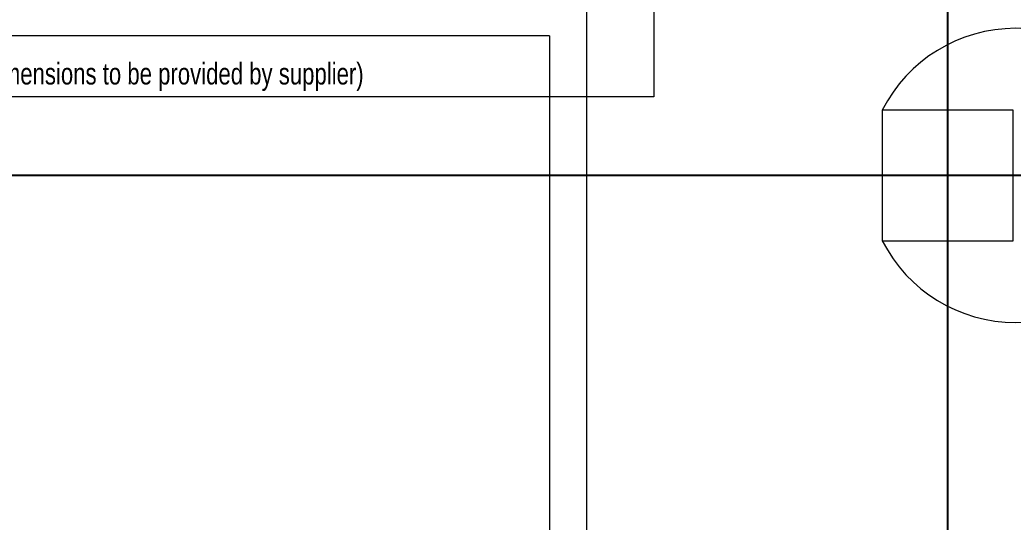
# Model space of a CAD drawing. Header units: metres. Extents: x -18745 to 220762, y -1579758 to -1356048.
# Drawn here: x 104056 to 108078, y -1449443 to -1447407 of the extents above; entities that cross this region are included whole.
import ezdxf

# ---------------------------------------------------------------- set-up
doc = ezdxf.new("R2010")
doc.units = ezdxf.units.M
doc.layers.get('0').update_dxf_attribs({"lineweight": 0})
doc.layers.add('A-100 - Copy$0$axes', color=8, linetype='Continuous')
for name, color, linetype, lineweight in [('A-100 - Copy$0$Medical Equipment and Furniture', 8, 'Continuous', 0), ('A-100 - Copy$0$Structure', 8, 'Continuous', 9), ('A-100 - Copy$0$Walls', 8, 'Continuous', 0)]:
    doc.layers.add(name, color=color, linetype=linetype, lineweight=lineweight)
doc.styles.add('A-100 - Copy$0$X3G_ENTITY_257CFD', font='swisscl.ttf', dxfattribs={"height": 200})

# ---------------------------------------------------------------- blocks, each defined once
blk = doc.blocks.new('A-100 - Copy')
at = {"layer": 'A-100 - Copy$0$axes'}
for p, q in [((107813.3, -1477297.4, 0), (107813.3, -1366691.8, 0)), ((181015.3, -1448037.7, 2.4), (83877.8, -1448037.7, 2.4))]:
    blk.add_line(p, q, dxfattribs=at)
at = {"layer": 'A-100 - Copy$0$Medical Equipment and Furniture', "elevation": 0}
blk.add_lwpolyline([(101042.5, -1447179.1), (106622.5, -1447179.1), (106622.5, -1447719), (101042.5, -1447719)], close=True, dxfattribs=at)
at = {"layer": 'A-100 - Copy$0$Structure', "elevation": -2.4}
blk.add_lwpolyline([(107548.3, -1448302.7), (108078.3, -1448302.7), (108078.3, -1447772.7), (107548.3, -1447772.7)], close=True, dxfattribs=at)
at = {"layer": 'A-100 - Copy$0$Walls'}
for p, q in [((106350.3, -1445222.7, 2.4), (106350.3, -1458274.4, 2.4)), ((106200.3, -1447472.7, -23.7), (100500.3, -1447472.7, 1.7)), ((106200.3, -1447472.7, 2.4), (106200.3, -1454072.9, 2.4))]:
    blk.add_line(p, q, dxfattribs=at)
for centre, start, end in [((108088.3, -1448047.7, -2.4), 26.9879, 153.0121), ((108088.3, -1448027.7, -2.4), 206.9879, 333.0121)]:
    blk.add_arc(centre, 606, start, end, dxfattribs=at)
at = {"layer": 'A-100 - Copy$0$Medical Equipment and Furniture', "insert": (103965.2, -1447581.8, 0), "char_height": 87.473, "width": 3260.537, "attachment_point": 2, "style": 'A-100 - Copy$0$X3G_ENTITY_257CFD'}
blk.add_mtext('Viewing Window (Design and exact dimensions to be provided by supplier)', dxfattribs=at)

msp = doc.modelspace()

# ---------------------------------------------------------------- block references
msp.add_blockref('A-100 - Copy', (0, 0))

doc.saveas('drawing.dxf')
